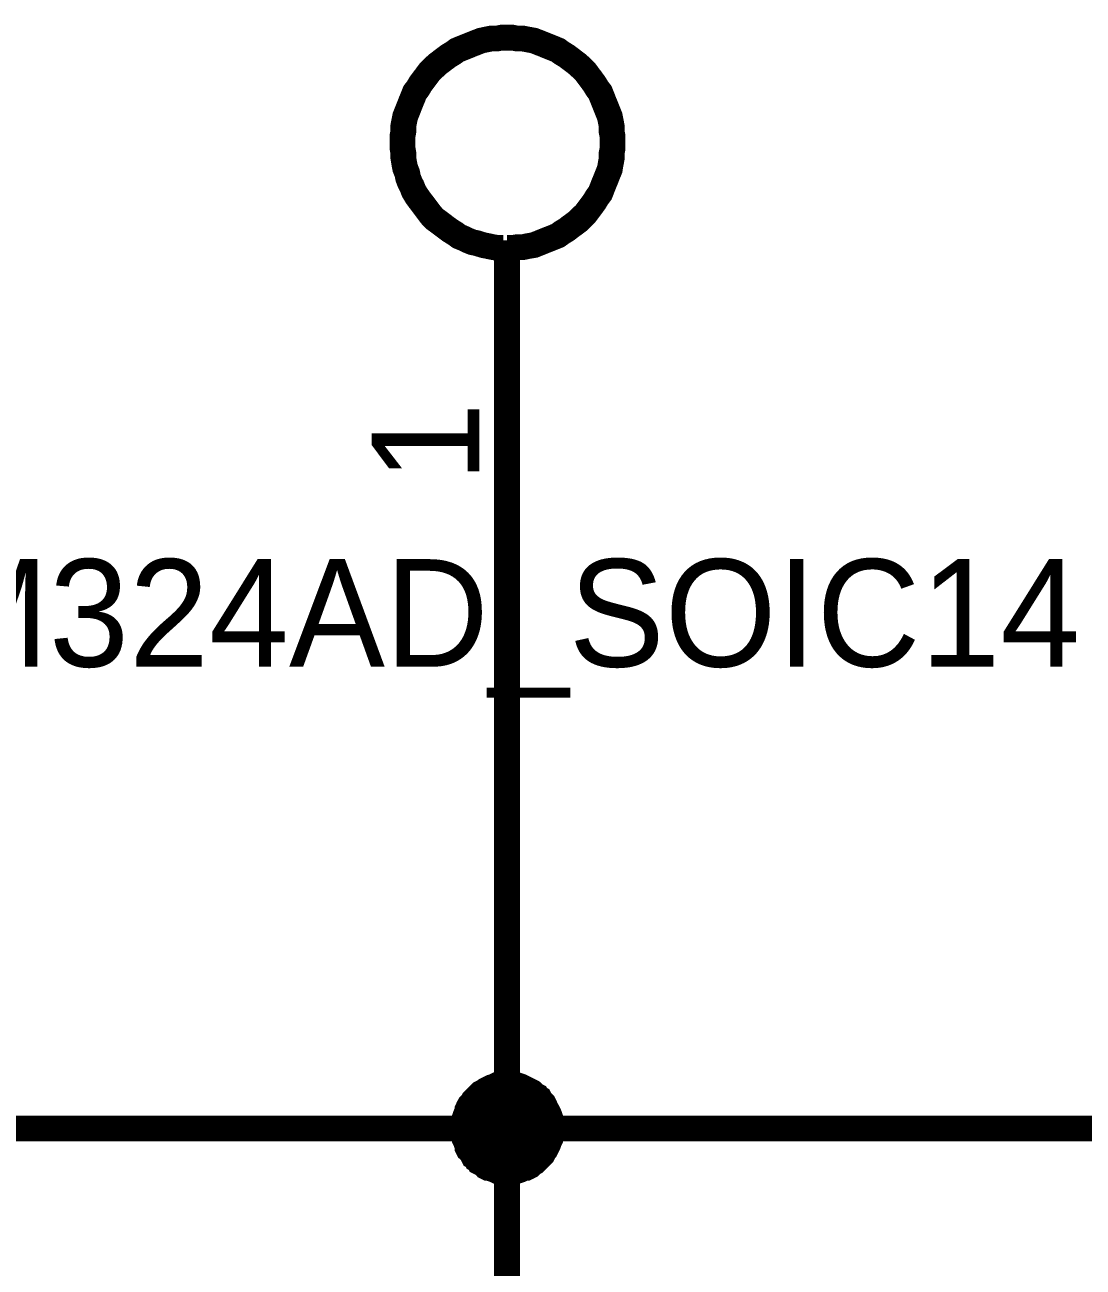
# Model space of a CAD drawing. Header units: millimetres. Extents: x 0 to 800, y 0 to 567.
# Drawn here: x 122.83 to 135.17, y 513.54 to 528.03 of the extents above; entities that cross this region are included whole.
import ezdxf

# ---------------------------------------------------------------- set-up
doc = ezdxf.new("R2010")
doc.units = ezdxf.units.MM
doc.layers.add('Sheet', color=255, linetype='Continuous')

msp = doc.modelspace()

# ---------------------------------------------------------------- linework, layer by layer
at = {"layer": 'Sheet'}
for points, const_width in [([(128.448, 527.883), (128.381, 527.883), (128.325, 527.872), (128.258, 527.872), (128.202, 527.861), (128.146, 527.849), (128.09, 527.827), (128.034, 527.805), (127.978, 527.782), (127.922, 527.76), (127.866, 527.737), (127.821, 527.704), (127.765, 527.67), (127.72, 527.637), (127.676, 527.603), (127.631, 527.569), (127.586, 527.525), (127.541, 527.48), (127.508, 527.435), (127.474, 527.39), (127.44, 527.345), (127.407, 527.289), (127.373, 527.245), (127.351, 527.189), (127.328, 527.133), (127.306, 527.077), (127.284, 527.021), (127.261, 526.965), (127.25, 526.909), (127.239, 526.853), (127.239, 526.785), (127.228, 526.729), (127.228, 526.662)], 0.3), ([(129.68, 526.662), (129.68, 526.729), (129.669, 526.785), (129.669, 526.853), (129.658, 526.909), (129.647, 526.965), (129.624, 527.021), (129.602, 527.077), (129.579, 527.133), (129.557, 527.189), (129.535, 527.245), (129.501, 527.289), (129.467, 527.345), (129.434, 527.39), (129.4, 527.435), (129.367, 527.48), (129.322, 527.525), (129.277, 527.569), (129.232, 527.603), (129.187, 527.637), (129.143, 527.67), (129.087, 527.704), (129.042, 527.737), (128.986, 527.76), (128.93, 527.782), (128.874, 527.805), (128.818, 527.827), (128.762, 527.849), (128.695, 527.861), (128.639, 527.872), (128.572, 527.872), (128.516, 527.883), (128.448, 527.883)], 0.3), ([(127.228, 526.662), (127.228, 526.606), (127.239, 526.539), (127.239, 526.483), (127.25, 526.416), (127.261, 526.36), (127.284, 526.304), (127.295, 526.248), (127.317, 526.192), (127.34, 526.147), (127.362, 526.091), (127.396, 526.035), (127.429, 525.99), (127.463, 525.945), (127.496, 525.901), (127.53, 525.856), (127.564, 525.811), (127.608, 525.766), (127.653, 525.733), (127.698, 525.699), (127.743, 525.665), (127.788, 525.632), (127.844, 525.598), (127.888, 525.565), (127.944, 525.542), (127.989, 525.52), (128.045, 525.497), (128.101, 525.486), (128.168, 525.464), (128.224, 525.453), (128.28, 525.441), (128.348, 525.43), (128.404, 525.43)], 0.3), ([(128.448, 525.43), (128.516, 525.43), (128.572, 525.441), (128.639, 525.441), (128.695, 525.453), (128.762, 525.464), (128.818, 525.486), (128.874, 525.509), (128.93, 525.531), (128.986, 525.553), (129.042, 525.576), (129.087, 525.609), (129.143, 525.643), (129.187, 525.677), (129.232, 525.71), (129.277, 525.744), (129.322, 525.789), (129.367, 525.833), (129.4, 525.878), (129.434, 525.923), (129.467, 525.968), (129.501, 526.024), (129.535, 526.069), (129.557, 526.125), (129.579, 526.181), (129.602, 526.237), (129.624, 526.293), (129.647, 526.349), (129.658, 526.416), (129.669, 526.472), (129.669, 526.539), (129.68, 526.595), (129.68, 526.662)], 0.3), ([(128.448, 525.52), (128.448, 522.026)], 0.3), ([(128.448, 522.026), (128.448, 515.16)], 0.3), ([(127.944, 515.16), (127.944, 515.183), (127.944, 515.216), (127.956, 515.239), (127.956, 515.261), (127.956, 515.284), (127.967, 515.317), (127.978, 515.34), (127.989, 515.362), (127.989, 515.384), (128, 515.407), (128.012, 515.429), (128.034, 515.452), (128.045, 515.463), (128.056, 515.485), (128.079, 515.508), (128.09, 515.519), (128.112, 515.541), (128.124, 515.552), (128.146, 515.575), (128.168, 515.586), (128.191, 515.597), (128.202, 515.608), (128.224, 515.62), (128.247, 515.631), (128.269, 515.642), (128.303, 515.653), (128.325, 515.664), (128.348, 515.664), (128.37, 515.664), (128.392, 515.676), (128.426, 515.676), (128.448, 515.676)], 0.3), ([(127.944, 515.16), (127.944, 515.183), (127.944, 515.216), (127.956, 515.239), (127.956, 515.261), (127.956, 515.284), (127.967, 515.317), (127.978, 515.34), (127.989, 515.362), (127.989, 515.384), (128, 515.407), (128.012, 515.429), (128.034, 515.452), (128.045, 515.463), (128.056, 515.485), (128.079, 515.508), (128.09, 515.519), (128.112, 515.541), (128.124, 515.552), (128.146, 515.575), (128.168, 515.586), (128.191, 515.597), (128.202, 515.608), (128.224, 515.62), (128.247, 515.631), (128.269, 515.642), (128.303, 515.653), (128.325, 515.664), (128.348, 515.664), (128.37, 515.664), (128.392, 515.676), (128.426, 515.676), (128.448, 515.676)], 0.3), ([(127.944, 515.16), (127.944, 515.183), (127.944, 515.216), (127.956, 515.239), (127.956, 515.261), (127.956, 515.284), (127.967, 515.317), (127.978, 515.34), (127.989, 515.362), (127.989, 515.384), (128, 515.407), (128.012, 515.429), (128.034, 515.452), (128.045, 515.463), (128.056, 515.485), (128.079, 515.508), (128.09, 515.519), (128.112, 515.541), (128.124, 515.552), (128.146, 515.575), (128.168, 515.586), (128.191, 515.597), (128.202, 515.608), (128.224, 515.62), (128.247, 515.631), (128.269, 515.642), (128.303, 515.653), (128.325, 515.664), (128.348, 515.664), (128.37, 515.664), (128.392, 515.676), (128.426, 515.676), (128.448, 515.676)], 0.3), ([(127.944, 515.16), (127.944, 515.183), (127.944, 515.216), (127.956, 515.239), (127.956, 515.261), (127.956, 515.284), (127.967, 515.317), (127.978, 515.34), (127.989, 515.362), (127.989, 515.384), (128, 515.407), (128.012, 515.429), (128.034, 515.452), (128.045, 515.463), (128.056, 515.485), (128.079, 515.508), (128.09, 515.519), (128.112, 515.541), (128.124, 515.552), (128.146, 515.575), (128.168, 515.586), (128.191, 515.597), (128.202, 515.608), (128.224, 515.62), (128.247, 515.631), (128.269, 515.642), (128.303, 515.653), (128.325, 515.664), (128.348, 515.664), (128.37, 515.664), (128.392, 515.676), (128.426, 515.676), (128.448, 515.676)], 0.3), ([(127.944, 515.16), (127.944, 515.183), (127.944, 515.216), (127.956, 515.239), (127.956, 515.261), (127.956, 515.284), (127.967, 515.317), (127.978, 515.34), (127.989, 515.362), (127.989, 515.384), (128, 515.407), (128.012, 515.429), (128.034, 515.452), (128.045, 515.463), (128.056, 515.485), (128.079, 515.508), (128.09, 515.519), (128.112, 515.541), (128.124, 515.552), (128.146, 515.575), (128.168, 515.586), (128.191, 515.597), (128.202, 515.608), (128.224, 515.62), (128.247, 515.631), (128.269, 515.642), (128.303, 515.653), (128.325, 515.664), (128.348, 515.664), (128.37, 515.664), (128.392, 515.676), (128.426, 515.676), (128.448, 515.676)], 0.3), ([(127.944, 515.16), (127.944, 515.183), (127.944, 515.216), (127.956, 515.239), (127.956, 515.261), (127.956, 515.284), (127.967, 515.317), (127.978, 515.34), (127.989, 515.362), (127.989, 515.384), (128, 515.407), (128.012, 515.429), (128.034, 515.452), (128.045, 515.463), (128.056, 515.485), (128.079, 515.508), (128.09, 515.519), (128.112, 515.541), (128.124, 515.552), (128.146, 515.575), (128.168, 515.586), (128.191, 515.597), (128.202, 515.608), (128.224, 515.62), (128.247, 515.631), (128.269, 515.642), (128.303, 515.653), (128.325, 515.664), (128.348, 515.664), (128.37, 515.664), (128.392, 515.676), (128.426, 515.676), (128.448, 515.676)], 0.3), ([(128.448, 515.676), (128.448, 515.676)], 0.3), ([(128.448, 515.676), (128.471, 515.676), (128.504, 515.676), (128.527, 515.664), (128.549, 515.664), (128.572, 515.664), (128.605, 515.653), (128.627, 515.642), (128.65, 515.631), (128.672, 515.62), (128.695, 515.608), (128.717, 515.597), (128.739, 515.586), (128.751, 515.575), (128.773, 515.552), (128.795, 515.541), (128.807, 515.519), (128.829, 515.508), (128.84, 515.485), (128.863, 515.463), (128.874, 515.452), (128.885, 515.429), (128.896, 515.407), (128.907, 515.384), (128.919, 515.362), (128.93, 515.34), (128.941, 515.317), (128.952, 515.284), (128.952, 515.261), (128.952, 515.239), (128.963, 515.216), (128.963, 515.183), (128.963, 515.16)], 0.3), ([(128.448, 515.676), (128.448, 515.676)], 0.3), ([(128.448, 515.676), (128.471, 515.676), (128.504, 515.676), (128.527, 515.664), (128.549, 515.664), (128.572, 515.664), (128.605, 515.653), (128.627, 515.642), (128.65, 515.631), (128.672, 515.62), (128.695, 515.608), (128.717, 515.597), (128.739, 515.586), (128.751, 515.575), (128.773, 515.552), (128.795, 515.541), (128.807, 515.519), (128.829, 515.508), (128.84, 515.485), (128.863, 515.463), (128.874, 515.452), (128.885, 515.429), (128.896, 515.407), (128.907, 515.384), (128.919, 515.362), (128.93, 515.34), (128.941, 515.317), (128.952, 515.284), (128.952, 515.261), (128.952, 515.239), (128.963, 515.216), (128.963, 515.183), (128.963, 515.16)], 0.3), ([(128.448, 515.676), (128.448, 515.676)], 0.3), ([(128.448, 515.676), (128.471, 515.676), (128.504, 515.676), (128.527, 515.664), (128.549, 515.664), (128.572, 515.664), (128.605, 515.653), (128.627, 515.642), (128.65, 515.631), (128.672, 515.62), (128.695, 515.608), (128.717, 515.597), (128.739, 515.586), (128.751, 515.575), (128.773, 515.552), (128.795, 515.541), (128.807, 515.519), (128.829, 515.508), (128.84, 515.485), (128.863, 515.463), (128.874, 515.452), (128.885, 515.429), (128.896, 515.407), (128.907, 515.384), (128.919, 515.362), (128.93, 515.34), (128.941, 515.317), (128.952, 515.284), (128.952, 515.261), (128.952, 515.239), (128.963, 515.216), (128.963, 515.183), (128.963, 515.16)], 0.3), ([(128.448, 515.676), (128.448, 515.676)], 0.3), ([(128.448, 515.676), (128.471, 515.676), (128.504, 515.676), (128.527, 515.664), (128.549, 515.664), (128.572, 515.664), (128.605, 515.653), (128.627, 515.642), (128.65, 515.631), (128.672, 515.62), (128.695, 515.608), (128.717, 515.597), (128.739, 515.586), (128.751, 515.575), (128.773, 515.552), (128.795, 515.541), (128.807, 515.519), (128.829, 515.508), (128.84, 515.485), (128.863, 515.463), (128.874, 515.452), (128.885, 515.429), (128.896, 515.407), (128.907, 515.384), (128.919, 515.362), (128.93, 515.34), (128.941, 515.317), (128.952, 515.284), (128.952, 515.261), (128.952, 515.239), (128.963, 515.216), (128.963, 515.183), (128.963, 515.16)], 0.3), ([(128.448, 515.676), (128.448, 515.676)], 0.3), ([(128.448, 515.676), (128.471, 515.676), (128.504, 515.676), (128.527, 515.664), (128.549, 515.664), (128.572, 515.664), (128.605, 515.653), (128.627, 515.642), (128.65, 515.631), (128.672, 515.62), (128.695, 515.608), (128.717, 515.597), (128.739, 515.586), (128.751, 515.575), (128.773, 515.552), (128.795, 515.541), (128.807, 515.519), (128.829, 515.508), (128.84, 515.485), (128.863, 515.463), (128.874, 515.452), (128.885, 515.429), (128.896, 515.407), (128.907, 515.384), (128.919, 515.362), (128.93, 515.34), (128.941, 515.317), (128.952, 515.284), (128.952, 515.261), (128.952, 515.239), (128.963, 515.216), (128.963, 515.183), (128.963, 515.16)], 0.3), ([(128.448, 515.676), (128.448, 515.676)], 0.3), ([(128.448, 515.676), (128.471, 515.676), (128.504, 515.676), (128.527, 515.664), (128.549, 515.664), (128.572, 515.664), (128.605, 515.653), (128.627, 515.642), (128.65, 515.631), (128.672, 515.62), (128.695, 515.608), (128.717, 515.597), (128.739, 515.586), (128.751, 515.575), (128.773, 515.552), (128.795, 515.541), (128.807, 515.519), (128.829, 515.508), (128.84, 515.485), (128.863, 515.463), (128.874, 515.452), (128.885, 515.429), (128.896, 515.407), (128.907, 515.384), (128.919, 515.362), (128.93, 515.34), (128.941, 515.317), (128.952, 515.284), (128.952, 515.261), (128.952, 515.239), (128.963, 515.216), (128.963, 515.183), (128.963, 515.16)], 0.3), ([(127.944, 515.16), (127.944, 515.183), (127.944, 515.216), (127.956, 515.239), (127.956, 515.261), (127.956, 515.284), (127.967, 515.317), (127.978, 515.34), (127.989, 515.362), (127.989, 515.384), (128, 515.407), (128.012, 515.429), (128.034, 515.452), (128.045, 515.463), (128.056, 515.485), (128.079, 515.508), (128.09, 515.519), (128.112, 515.541), (128.124, 515.552), (128.146, 515.575), (128.168, 515.586), (128.191, 515.597), (128.202, 515.608), (128.224, 515.62), (128.247, 515.631), (128.269, 515.642), (128.303, 515.653), (128.325, 515.664), (128.348, 515.664), (128.37, 515.664), (128.392, 515.676), (128.426, 515.676), (128.448, 515.676)], 0.0991), ([(127.944, 515.16), (127.944, 515.183), (127.944, 515.216), (127.956, 515.239), (127.956, 515.261), (127.956, 515.284), (127.967, 515.317), (127.978, 515.34), (127.989, 515.362), (127.989, 515.384), (128, 515.407), (128.012, 515.429), (128.034, 515.452), (128.045, 515.463), (128.056, 515.485), (128.079, 515.508), (128.09, 515.519), (128.112, 515.541), (128.124, 515.552), (128.146, 515.575), (128.168, 515.586), (128.191, 515.597), (128.202, 515.608), (128.224, 515.62), (128.247, 515.631), (128.269, 515.642), (128.303, 515.653), (128.325, 515.664), (128.348, 515.664), (128.37, 515.664), (128.392, 515.676), (128.426, 515.676), (128.448, 515.676)], 0.0991), ([(127.944, 515.16), (127.944, 515.183), (127.944, 515.216), (127.956, 515.239), (127.956, 515.261), (127.956, 515.284), (127.967, 515.317), (127.978, 515.34), (127.989, 515.362), (127.989, 515.384), (128, 515.407), (128.012, 515.429), (128.034, 515.452), (128.045, 515.463), (128.056, 515.485), (128.079, 515.508), (128.09, 515.519), (128.112, 515.541), (128.124, 515.552), (128.146, 515.575), (128.168, 515.586), (128.191, 515.597), (128.202, 515.608), (128.224, 515.62), (128.247, 515.631), (128.269, 515.642), (128.303, 515.653), (128.325, 515.664), (128.348, 515.664), (128.37, 515.664), (128.392, 515.676), (128.426, 515.676), (128.448, 515.676)], 0.0991), ([(127.944, 515.16), (127.944, 515.183), (127.944, 515.216), (127.956, 515.239), (127.956, 515.261), (127.956, 515.284), (127.967, 515.317), (127.978, 515.34), (127.989, 515.362), (127.989, 515.384), (128, 515.407), (128.012, 515.429), (128.034, 515.452), (128.045, 515.463), (128.056, 515.485), (128.079, 515.508), (128.09, 515.519), (128.112, 515.541), (128.124, 515.552), (128.146, 515.575), (128.168, 515.586), (128.191, 515.597), (128.202, 515.608), (128.224, 515.62), (128.247, 515.631), (128.269, 515.642), (128.303, 515.653), (128.325, 515.664), (128.348, 515.664), (128.37, 515.664), (128.392, 515.676), (128.426, 515.676), (128.448, 515.676)], 0.0991), ([(127.944, 515.16), (127.944, 515.183), (127.944, 515.216), (127.956, 515.239), (127.956, 515.261), (127.956, 515.284), (127.967, 515.317), (127.978, 515.34), (127.989, 515.362), (127.989, 515.384), (128, 515.407), (128.012, 515.429), (128.034, 515.452), (128.045, 515.463), (128.056, 515.485), (128.079, 515.508), (128.09, 515.519), (128.112, 515.541), (128.124, 515.552), (128.146, 515.575), (128.168, 515.586), (128.191, 515.597), (128.202, 515.608), (128.224, 515.62), (128.247, 515.631), (128.269, 515.642), (128.303, 515.653), (128.325, 515.664), (128.348, 515.664), (128.37, 515.664), (128.392, 515.676), (128.426, 515.676), (128.448, 515.676)], 0.0991), ([(127.944, 515.16), (127.944, 515.183), (127.944, 515.216), (127.956, 515.239), (127.956, 515.261), (127.956, 515.284), (127.967, 515.317), (127.978, 515.34), (127.989, 515.362), (127.989, 515.384), (128, 515.407), (128.012, 515.429), (128.034, 515.452), (128.045, 515.463), (128.056, 515.485), (128.079, 515.508), (128.09, 515.519), (128.112, 515.541), (128.124, 515.552), (128.146, 515.575), (128.168, 515.586), (128.191, 515.597), (128.202, 515.608), (128.224, 515.62), (128.247, 515.631), (128.269, 515.642), (128.303, 515.653), (128.325, 515.664), (128.348, 515.664), (128.37, 515.664), (128.392, 515.676), (128.426, 515.676), (128.448, 515.676)], 0.0991), ([(128.448, 515.676), (128.448, 515.676)], 0.0991), ([(128.448, 515.676), (128.471, 515.676), (128.504, 515.676), (128.527, 515.664), (128.549, 515.664), (128.572, 515.664), (128.605, 515.653), (128.627, 515.642), (128.65, 515.631), (128.672, 515.62), (128.695, 515.608), (128.717, 515.597), (128.739, 515.586), (128.751, 515.575), (128.773, 515.552), (128.795, 515.541), (128.807, 515.519), (128.829, 515.508), (128.84, 515.485), (128.863, 515.463), (128.874, 515.452), (128.885, 515.429), (128.896, 515.407), (128.907, 515.384), (128.919, 515.362), (128.93, 515.34), (128.941, 515.317), (128.952, 515.284), (128.952, 515.261), (128.952, 515.239), (128.963, 515.216), (128.963, 515.183), (128.963, 515.16)], 0.0991), ([(128.448, 515.676), (128.448, 515.676)], 0.0991), ([(128.448, 515.676), (128.471, 515.676), (128.504, 515.676), (128.527, 515.664), (128.549, 515.664), (128.572, 515.664), (128.605, 515.653), (128.627, 515.642), (128.65, 515.631), (128.672, 515.62), (128.695, 515.608), (128.717, 515.597), (128.739, 515.586), (128.751, 515.575), (128.773, 515.552), (128.795, 515.541), (128.807, 515.519), (128.829, 515.508), (128.84, 515.485), (128.863, 515.463), (128.874, 515.452), (128.885, 515.429), (128.896, 515.407), (128.907, 515.384), (128.919, 515.362), (128.93, 515.34), (128.941, 515.317), (128.952, 515.284), (128.952, 515.261), (128.952, 515.239), (128.963, 515.216), (128.963, 515.183), (128.963, 515.16)], 0.0991), ([(128.448, 515.676), (128.448, 515.676)], 0.0991), ([(128.448, 515.676), (128.471, 515.676), (128.504, 515.676), (128.527, 515.664), (128.549, 515.664), (128.572, 515.664), (128.605, 515.653), (128.627, 515.642), (128.65, 515.631), (128.672, 515.62), (128.695, 515.608), (128.717, 515.597), (128.739, 515.586), (128.751, 515.575), (128.773, 515.552), (128.795, 515.541), (128.807, 515.519), (128.829, 515.508), (128.84, 515.485), (128.863, 515.463), (128.874, 515.452), (128.885, 515.429), (128.896, 515.407), (128.907, 515.384), (128.919, 515.362), (128.93, 515.34), (128.941, 515.317), (128.952, 515.284), (128.952, 515.261), (128.952, 515.239), (128.963, 515.216), (128.963, 515.183), (128.963, 515.16)], 0.0991), ([(128.448, 515.676), (128.448, 515.676)], 0.0991), ([(128.448, 515.676), (128.471, 515.676), (128.504, 515.676), (128.527, 515.664), (128.549, 515.664), (128.572, 515.664), (128.605, 515.653), (128.627, 515.642), (128.65, 515.631), (128.672, 515.62), (128.695, 515.608), (128.717, 515.597), (128.739, 515.586), (128.751, 515.575), (128.773, 515.552), (128.795, 515.541), (128.807, 515.519), (128.829, 515.508), (128.84, 515.485), (128.863, 515.463), (128.874, 515.452), (128.885, 515.429), (128.896, 515.407), (128.907, 515.384), (128.919, 515.362), (128.93, 515.34), (128.941, 515.317), (128.952, 515.284), (128.952, 515.261), (128.952, 515.239), (128.963, 515.216), (128.963, 515.183), (128.963, 515.16)], 0.0991), ([(128.448, 515.676), (128.448, 515.676)], 0.0991), ([(128.448, 515.676), (128.471, 515.676), (128.504, 515.676), (128.527, 515.664), (128.549, 515.664), (128.572, 515.664), (128.605, 515.653), (128.627, 515.642), (128.65, 515.631), (128.672, 515.62), (128.695, 515.608), (128.717, 515.597), (128.739, 515.586), (128.751, 515.575), (128.773, 515.552), (128.795, 515.541), (128.807, 515.519), (128.829, 515.508), (128.84, 515.485), (128.863, 515.463), (128.874, 515.452), (128.885, 515.429), (128.896, 515.407), (128.907, 515.384), (128.919, 515.362), (128.93, 515.34), (128.941, 515.317), (128.952, 515.284), (128.952, 515.261), (128.952, 515.239), (128.963, 515.216), (128.963, 515.183), (128.963, 515.16)], 0.0991), ([(128.448, 515.676), (128.448, 515.676)], 0.0991), ([(128.448, 515.676), (128.471, 515.676), (128.504, 515.676), (128.527, 515.664), (128.549, 515.664), (128.572, 515.664), (128.605, 515.653), (128.627, 515.642), (128.65, 515.631), (128.672, 515.62), (128.695, 515.608), (128.717, 515.597), (128.739, 515.586), (128.751, 515.575), (128.773, 515.552), (128.795, 515.541), (128.807, 515.519), (128.829, 515.508), (128.84, 515.485), (128.863, 515.463), (128.874, 515.452), (128.885, 515.429), (128.896, 515.407), (128.907, 515.384), (128.919, 515.362), (128.93, 515.34), (128.941, 515.317), (128.952, 515.284), (128.952, 515.261), (128.952, 515.239), (128.963, 515.216), (128.963, 515.183), (128.963, 515.16)], 0.0991), ([(120.217, 515.149), (121.449, 515.149), (121.449, 515.16), (128.448, 515.16), (136.501, 515.16)], 0.3), ([(128.448, 514.656), (128.426, 514.656), (128.392, 514.656), (128.37, 514.668), (128.348, 514.668), (128.325, 514.668), (128.303, 514.679), (128.269, 514.69), (128.247, 514.701), (128.224, 514.701), (128.202, 514.712), (128.191, 514.724), (128.168, 514.746), (128.146, 514.757), (128.124, 514.768), (128.112, 514.791), (128.09, 514.802), (128.079, 514.824), (128.056, 514.836), (128.045, 514.858), (128.034, 514.88), (128.012, 514.903), (128, 514.914), (127.989, 514.936), (127.989, 514.959), (127.978, 514.981), (127.967, 515.015), (127.956, 515.037), (127.956, 515.06), (127.956, 515.082), (127.944, 515.104), (127.944, 515.138), (127.944, 515.16)], 0.3), ([(127.944, 515.16), (127.944, 515.16)], 0.3), ([(128.448, 514.656), (128.426, 514.656), (128.392, 514.656), (128.37, 514.668), (128.348, 514.668), (128.325, 514.668), (128.303, 514.679), (128.269, 514.69), (128.247, 514.701), (128.224, 514.701), (128.202, 514.712), (128.191, 514.724), (128.168, 514.746), (128.146, 514.757), (128.124, 514.768), (128.112, 514.791), (128.09, 514.802), (128.079, 514.824), (128.056, 514.836), (128.045, 514.858), (128.034, 514.88), (128.012, 514.903), (128, 514.914), (127.989, 514.936), (127.989, 514.959), (127.978, 514.981), (127.967, 515.015), (127.956, 515.037), (127.956, 515.06), (127.956, 515.082), (127.944, 515.104), (127.944, 515.138), (127.944, 515.16)], 0.3), ([(127.944, 515.16), (127.944, 515.16)], 0.3), ([(128.448, 514.656), (128.426, 514.656), (128.392, 514.656), (128.37, 514.668), (128.348, 514.668), (128.325, 514.668), (128.303, 514.679), (128.269, 514.69), (128.247, 514.701), (128.224, 514.701), (128.202, 514.712), (128.191, 514.724), (128.168, 514.746), (128.146, 514.757), (128.124, 514.768), (128.112, 514.791), (128.09, 514.802), (128.079, 514.824), (128.056, 514.836), (128.045, 514.858), (128.034, 514.88), (128.012, 514.903), (128, 514.914), (127.989, 514.936), (127.989, 514.959), (127.978, 514.981), (127.967, 515.015), (127.956, 515.037), (127.956, 515.06), (127.956, 515.082), (127.944, 515.104), (127.944, 515.138), (127.944, 515.16)], 0.3), ([(127.944, 515.16), (127.944, 515.16)], 0.3), ([(128.448, 514.656), (128.426, 514.656), (128.392, 514.656), (128.37, 514.668), (128.348, 514.668), (128.325, 514.668), (128.303, 514.679), (128.269, 514.69), (128.247, 514.701), (128.224, 514.701), (128.202, 514.712), (128.191, 514.724), (128.168, 514.746), (128.146, 514.757), (128.124, 514.768), (128.112, 514.791), (128.09, 514.802), (128.079, 514.824), (128.056, 514.836), (128.045, 514.858), (128.034, 514.88), (128.012, 514.903), (128, 514.914), (127.989, 514.936), (127.989, 514.959), (127.978, 514.981), (127.967, 515.015), (127.956, 515.037), (127.956, 515.06), (127.956, 515.082), (127.944, 515.104), (127.944, 515.138), (127.944, 515.16)], 0.3), ([(127.944, 515.16), (127.944, 515.16)], 0.3), ([(128.448, 514.656), (128.426, 514.656), (128.392, 514.656), (128.37, 514.668), (128.348, 514.668), (128.325, 514.668), (128.303, 514.679), (128.269, 514.69), (128.247, 514.701), (128.224, 514.701), (128.202, 514.712), (128.191, 514.724), (128.168, 514.746), (128.146, 514.757), (128.124, 514.768), (128.112, 514.791), (128.09, 514.802), (128.079, 514.824), (128.056, 514.836), (128.045, 514.858), (128.034, 514.88), (128.012, 514.903), (128, 514.914), (127.989, 514.936), (127.989, 514.959), (127.978, 514.981), (127.967, 515.015), (127.956, 515.037), (127.956, 515.06), (127.956, 515.082), (127.944, 515.104), (127.944, 515.138), (127.944, 515.16)], 0.3), ([(127.944, 515.16), (127.944, 515.16)], 0.3), ([(128.448, 514.656), (128.426, 514.656), (128.392, 514.656), (128.37, 514.668), (128.348, 514.668), (128.325, 514.668), (128.303, 514.679), (128.269, 514.69), (128.247, 514.701), (128.224, 514.701), (128.202, 514.712), (128.191, 514.724), (128.168, 514.746), (128.146, 514.757), (128.124, 514.768), (128.112, 514.791), (128.09, 514.802), (128.079, 514.824), (128.056, 514.836), (128.045, 514.858), (128.034, 514.88), (128.012, 514.903), (128, 514.914), (127.989, 514.936), (127.989, 514.959), (127.978, 514.981), (127.967, 515.015), (127.956, 515.037), (127.956, 515.06), (127.956, 515.082), (127.944, 515.104), (127.944, 515.138), (127.944, 515.16)], 0.3), ([(127.944, 515.16), (127.944, 515.16)], 0.3), ([(128.963, 515.16), (128.963, 515.138), (128.963, 515.104), (128.952, 515.082), (128.952, 515.06), (128.952, 515.037), (128.941, 515.015), (128.93, 514.981), (128.919, 514.959), (128.907, 514.936), (128.896, 514.914), (128.885, 514.903), (128.874, 514.88), (128.863, 514.858), (128.84, 514.836), (128.829, 514.824), (128.807, 514.802), (128.795, 514.791), (128.773, 514.768), (128.751, 514.757), (128.739, 514.746), (128.717, 514.724), (128.695, 514.712), (128.672, 514.701), (128.65, 514.701), (128.627, 514.69), (128.605, 514.679), (128.572, 514.668), (128.549, 514.668), (128.527, 514.668), (128.504, 514.656), (128.471, 514.656), (128.448, 514.656)], 0.3), ([(128.963, 515.16), (128.963, 515.138), (128.963, 515.104), (128.952, 515.082), (128.952, 515.06), (128.952, 515.037), (128.941, 515.015), (128.93, 514.981), (128.919, 514.959), (128.907, 514.936), (128.896, 514.914), (128.885, 514.903), (128.874, 514.88), (128.863, 514.858), (128.84, 514.836), (128.829, 514.824), (128.807, 514.802), (128.795, 514.791), (128.773, 514.768), (128.751, 514.757), (128.739, 514.746), (128.717, 514.724), (128.695, 514.712), (128.672, 514.701), (128.65, 514.701), (128.627, 514.69), (128.605, 514.679), (128.572, 514.668), (128.549, 514.668), (128.527, 514.668), (128.504, 514.656), (128.471, 514.656), (128.448, 514.656)], 0.3), ([(128.448, 515.16), (128.448, 510.781), (128.527, 510.781)], 0.3), ([(128.963, 515.16), (128.963, 515.138), (128.963, 515.104), (128.952, 515.082), (128.952, 515.06), (128.952, 515.037), (128.941, 515.015), (128.93, 514.981), (128.919, 514.959), (128.907, 514.936), (128.896, 514.914), (128.885, 514.903), (128.874, 514.88), (128.863, 514.858), (128.84, 514.836), (128.829, 514.824), (128.807, 514.802), (128.795, 514.791), (128.773, 514.768), (128.751, 514.757), (128.739, 514.746), (128.717, 514.724), (128.695, 514.712), (128.672, 514.701), (128.65, 514.701), (128.627, 514.69), (128.605, 514.679), (128.572, 514.668), (128.549, 514.668), (128.527, 514.668), (128.504, 514.656), (128.471, 514.656), (128.448, 514.656)], 0.3), ([(128.963, 515.16), (128.963, 515.138), (128.963, 515.104), (128.952, 515.082), (128.952, 515.06), (128.952, 515.037), (128.941, 515.015), (128.93, 514.981), (128.919, 514.959), (128.907, 514.936), (128.896, 514.914), (128.885, 514.903), (128.874, 514.88), (128.863, 514.858), (128.84, 514.836), (128.829, 514.824), (128.807, 514.802), (128.795, 514.791), (128.773, 514.768), (128.751, 514.757), (128.739, 514.746), (128.717, 514.724), (128.695, 514.712), (128.672, 514.701), (128.65, 514.701), (128.627, 514.69), (128.605, 514.679), (128.572, 514.668), (128.549, 514.668), (128.527, 514.668), (128.504, 514.656), (128.471, 514.656), (128.448, 514.656)], 0.3), ([(128.963, 515.16), (128.963, 515.138), (128.963, 515.104), (128.952, 515.082), (128.952, 515.06), (128.952, 515.037), (128.941, 515.015), (128.93, 514.981), (128.919, 514.959), (128.907, 514.936), (128.896, 514.914), (128.885, 514.903), (128.874, 514.88), (128.863, 514.858), (128.84, 514.836), (128.829, 514.824), (128.807, 514.802), (128.795, 514.791), (128.773, 514.768), (128.751, 514.757), (128.739, 514.746), (128.717, 514.724), (128.695, 514.712), (128.672, 514.701), (128.65, 514.701), (128.627, 514.69), (128.605, 514.679), (128.572, 514.668), (128.549, 514.668), (128.527, 514.668), (128.504, 514.656), (128.471, 514.656), (128.448, 514.656)], 0.3), ([(128.963, 515.16), (128.963, 515.138), (128.963, 515.104), (128.952, 515.082), (128.952, 515.06), (128.952, 515.037), (128.941, 515.015), (128.93, 514.981), (128.919, 514.959), (128.907, 514.936), (128.896, 514.914), (128.885, 514.903), (128.874, 514.88), (128.863, 514.858), (128.84, 514.836), (128.829, 514.824), (128.807, 514.802), (128.795, 514.791), (128.773, 514.768), (128.751, 514.757), (128.739, 514.746), (128.717, 514.724), (128.695, 514.712), (128.672, 514.701), (128.65, 514.701), (128.627, 514.69), (128.605, 514.679), (128.572, 514.668), (128.549, 514.668), (128.527, 514.668), (128.504, 514.656), (128.471, 514.656), (128.448, 514.656)], 0.3), ([(128.963, 515.16), (128.963, 515.16), (128.963, 515.16), (128.963, 515.16), (128.963, 515.16), (128.963, 515.16), (128.963, 515.16), (128.963, 515.16), (128.963, 515.16), (128.963, 515.16), (128.963, 515.16), (128.963, 515.16), (128.963, 515.16), (128.963, 515.16), (128.963, 515.16), (128.963, 515.16), (128.963, 515.16), (128.963, 515.16), (128.963, 515.16), (128.963, 515.16), (128.963, 515.16), (128.963, 515.16), (128.963, 515.16), (128.963, 515.16), (128.963, 515.16), (128.963, 515.16), (128.963, 515.16), (128.963, 515.16), (128.963, 515.16), (128.963, 515.16), (128.963, 515.16), (128.963, 515.16), (128.963, 515.16)], 0.3), ([(128.963, 515.16), (128.963, 515.16)], 0.3), ([(128.963, 515.16), (128.963, 515.16), (128.963, 515.16), (128.963, 515.16), (128.963, 515.16), (128.963, 515.16), (128.963, 515.16), (128.963, 515.16), (128.963, 515.16), (128.963, 515.16), (128.963, 515.16), (128.963, 515.16), (128.963, 515.16), (128.963, 515.16), (128.963, 515.16), (128.963, 515.16), (128.963, 515.16), (128.963, 515.16), (128.963, 515.16), (128.963, 515.16), (128.963, 515.16), (128.963, 515.16), (128.963, 515.16), (128.963, 515.16), (128.963, 515.16), (128.963, 515.16), (128.963, 515.16), (128.963, 515.16), (128.963, 515.16), (128.963, 515.16), (128.963, 515.16), (128.963, 515.16), (128.963, 515.16)], 0.3), ([(128.963, 515.16), (128.963, 515.16)], 0.3), ([(128.963, 515.16), (128.963, 515.16), (128.963, 515.16), (128.963, 515.16), (128.963, 515.16), (128.963, 515.16), (128.963, 515.16), (128.963, 515.16), (128.963, 515.16), (128.963, 515.16), (128.963, 515.16), (128.963, 515.16), (128.963, 515.16), (128.963, 515.16), (128.963, 515.16), (128.963, 515.16), (128.963, 515.16), (128.963, 515.16), (128.963, 515.16), (128.963, 515.16), (128.963, 515.16), (128.963, 515.16), (128.963, 515.16), (128.963, 515.16), (128.963, 515.16), (128.963, 515.16), (128.963, 515.16), (128.963, 515.16), (128.963, 515.16), (128.963, 515.16), (128.963, 515.16), (128.963, 515.16), (128.963, 515.16)], 0.3), ([(128.963, 515.16), (128.963, 515.16)], 0.3), ([(128.963, 515.16), (128.963, 515.16), (128.963, 515.16), (128.963, 515.16), (128.963, 515.16), (128.963, 515.16), (128.963, 515.16), (128.963, 515.16), (128.963, 515.16), (128.963, 515.16), (128.963, 515.16), (128.963, 515.16), (128.963, 515.16), (128.963, 515.16), (128.963, 515.16), (128.963, 515.16), (128.963, 515.16), (128.963, 515.16), (128.963, 515.16), (128.963, 515.16), (128.963, 515.16), (128.963, 515.16), (128.963, 515.16), (128.963, 515.16), (128.963, 515.16), (128.963, 515.16), (128.963, 515.16), (128.963, 515.16), (128.963, 515.16), (128.963, 515.16), (128.963, 515.16), (128.963, 515.16), (128.963, 515.16)], 0.3), ([(128.963, 515.16), (128.963, 515.16)], 0.3), ([(128.963, 515.16), (128.963, 515.16), (128.963, 515.16), (128.963, 515.16), (128.963, 515.16), (128.963, 515.16), (128.963, 515.16), (128.963, 515.16), (128.963, 515.16), (128.963, 515.16), (128.963, 515.16), (128.963, 515.16), (128.963, 515.16), (128.963, 515.16), (128.963, 515.16), (128.963, 515.16), (128.963, 515.16), (128.963, 515.16), (128.963, 515.16), (128.963, 515.16), (128.963, 515.16), (128.963, 515.16), (128.963, 515.16), (128.963, 515.16), (128.963, 515.16), (128.963, 515.16), (128.963, 515.16), (128.963, 515.16), (128.963, 515.16), (128.963, 515.16), (128.963, 515.16), (128.963, 515.16), (128.963, 515.16)], 0.3), ([(128.963, 515.16), (128.963, 515.16)], 0.3), ([(128.963, 515.16), (128.963, 515.16), (128.963, 515.16), (128.963, 515.16), (128.963, 515.16), (128.963, 515.16), (128.963, 515.16), (128.963, 515.16), (128.963, 515.16), (128.963, 515.16), (128.963, 515.16), (128.963, 515.16), (128.963, 515.16), (128.963, 515.16), (128.963, 515.16), (128.963, 515.16), (128.963, 515.16), (128.963, 515.16), (128.963, 515.16), (128.963, 515.16), (128.963, 515.16), (128.963, 515.16), (128.963, 515.16), (128.963, 515.16), (128.963, 515.16), (128.963, 515.16), (128.963, 515.16), (128.963, 515.16), (128.963, 515.16), (128.963, 515.16), (128.963, 515.16), (128.963, 515.16), (128.963, 515.16)], 0.3), ([(128.963, 515.16), (128.963, 515.16)], 0.3), ([(128.448, 514.656), (128.426, 514.656), (128.392, 514.656), (128.37, 514.668), (128.348, 514.668), (128.325, 514.668), (128.303, 514.679), (128.269, 514.69), (128.247, 514.701), (128.224, 514.701), (128.202, 514.712), (128.191, 514.724), (128.168, 514.746), (128.146, 514.757), (128.124, 514.768), (128.112, 514.791), (128.09, 514.802), (128.079, 514.824), (128.056, 514.836), (128.045, 514.858), (128.034, 514.88), (128.012, 514.903), (128, 514.914), (127.989, 514.936), (127.989, 514.959), (127.978, 514.981), (127.967, 515.015), (127.956, 515.037), (127.956, 515.06), (127.956, 515.082), (127.944, 515.104), (127.944, 515.138), (127.944, 515.16)], 0.0991), ([(127.944, 515.16), (127.944, 515.16)], 0.0991), ([(128.448, 514.656), (128.426, 514.656), (128.392, 514.656), (128.37, 514.668), (128.348, 514.668), (128.325, 514.668), (128.303, 514.679), (128.269, 514.69), (128.247, 514.701), (128.224, 514.701), (128.202, 514.712), (128.191, 514.724), (128.168, 514.746), (128.146, 514.757), (128.124, 514.768), (128.112, 514.791), (128.09, 514.802), (128.079, 514.824), (128.056, 514.836), (128.045, 514.858), (128.034, 514.88), (128.012, 514.903), (128, 514.914), (127.989, 514.936), (127.989, 514.959), (127.978, 514.981), (127.967, 515.015), (127.956, 515.037), (127.956, 515.06), (127.956, 515.082), (127.944, 515.104), (127.944, 515.138), (127.944, 515.16)], 0.0991), ([(127.944, 515.16), (127.944, 515.16)], 0.0991), ([(128.448, 514.656), (128.426, 514.656), (128.392, 514.656), (128.37, 514.668), (128.348, 514.668), (128.325, 514.668), (128.303, 514.679), (128.269, 514.69), (128.247, 514.701), (128.224, 514.701), (128.202, 514.712), (128.191, 514.724), (128.168, 514.746), (128.146, 514.757), (128.124, 514.768), (128.112, 514.791), (128.09, 514.802), (128.079, 514.824), (128.056, 514.836), (128.045, 514.858), (128.034, 514.88), (128.012, 514.903), (128, 514.914), (127.989, 514.936), (127.989, 514.959), (127.978, 514.981), (127.967, 515.015), (127.956, 515.037), (127.956, 515.06), (127.956, 515.082), (127.944, 515.104), (127.944, 515.138), (127.944, 515.16)], 0.0991), ([(127.944, 515.16), (127.944, 515.16)], 0.0991), ([(128.448, 514.656), (128.426, 514.656), (128.392, 514.656), (128.37, 514.668), (128.348, 514.668), (128.325, 514.668), (128.303, 514.679), (128.269, 514.69), (128.247, 514.701), (128.224, 514.701), (128.202, 514.712), (128.191, 514.724), (128.168, 514.746), (128.146, 514.757), (128.124, 514.768), (128.112, 514.791), (128.09, 514.802), (128.079, 514.824), (128.056, 514.836), (128.045, 514.858), (128.034, 514.88), (128.012, 514.903), (128, 514.914), (127.989, 514.936), (127.989, 514.959), (127.978, 514.981), (127.967, 515.015), (127.956, 515.037), (127.956, 515.06), (127.956, 515.082), (127.944, 515.104), (127.944, 515.138), (127.944, 515.16)], 0.0991), ([(127.944, 515.16), (127.944, 515.16)], 0.0991), ([(128.448, 514.656), (128.426, 514.656), (128.392, 514.656), (128.37, 514.668), (128.348, 514.668), (128.325, 514.668), (128.303, 514.679), (128.269, 514.69), (128.247, 514.701), (128.224, 514.701), (128.202, 514.712), (128.191, 514.724), (128.168, 514.746), (128.146, 514.757), (128.124, 514.768), (128.112, 514.791), (128.09, 514.802), (128.079, 514.824), (128.056, 514.836), (128.045, 514.858), (128.034, 514.88), (128.012, 514.903), (128, 514.914), (127.989, 514.936), (127.989, 514.959), (127.978, 514.981), (127.967, 515.015), (127.956, 515.037), (127.956, 515.06), (127.956, 515.082), (127.944, 515.104), (127.944, 515.138), (127.944, 515.16)], 0.0991), ([(127.944, 515.16), (127.944, 515.16)], 0.0991), ([(128.448, 514.656), (128.426, 514.656), (128.392, 514.656), (128.37, 514.668), (128.348, 514.668), (128.325, 514.668), (128.303, 514.679), (128.269, 514.69), (128.247, 514.701), (128.224, 514.701), (128.202, 514.712), (128.191, 514.724), (128.168, 514.746), (128.146, 514.757), (128.124, 514.768), (128.112, 514.791), (128.09, 514.802), (128.079, 514.824), (128.056, 514.836), (128.045, 514.858), (128.034, 514.88), (128.012, 514.903), (128, 514.914), (127.989, 514.936), (127.989, 514.959), (127.978, 514.981), (127.967, 515.015), (127.956, 515.037), (127.956, 515.06), (127.956, 515.082), (127.944, 515.104), (127.944, 515.138), (127.944, 515.16)], 0.0991), ([(127.944, 515.16), (127.944, 515.16)], 0.0991), ([(128.963, 515.16), (128.963, 515.138), (128.963, 515.104), (128.952, 515.082), (128.952, 515.06), (128.952, 515.037), (128.941, 515.015), (128.93, 514.981), (128.919, 514.959), (128.907, 514.936), (128.896, 514.914), (128.885, 514.903), (128.874, 514.88), (128.863, 514.858), (128.84, 514.836), (128.829, 514.824), (128.807, 514.802), (128.795, 514.791), (128.773, 514.768), (128.751, 514.757), (128.739, 514.746), (128.717, 514.724), (128.695, 514.712), (128.672, 514.701), (128.65, 514.701), (128.627, 514.69), (128.605, 514.679), (128.572, 514.668), (128.549, 514.668), (128.527, 514.668), (128.504, 514.656), (128.471, 514.656), (128.448, 514.656)], 0.0991), ([(128.963, 515.16), (128.963, 515.138), (128.963, 515.104), (128.952, 515.082), (128.952, 515.06), (128.952, 515.037), (128.941, 515.015), (128.93, 514.981), (128.919, 514.959), (128.907, 514.936), (128.896, 514.914), (128.885, 514.903), (128.874, 514.88), (128.863, 514.858), (128.84, 514.836), (128.829, 514.824), (128.807, 514.802), (128.795, 514.791), (128.773, 514.768), (128.751, 514.757), (128.739, 514.746), (128.717, 514.724), (128.695, 514.712), (128.672, 514.701), (128.65, 514.701), (128.627, 514.69), (128.605, 514.679), (128.572, 514.668), (128.549, 514.668), (128.527, 514.668), (128.504, 514.656), (128.471, 514.656), (128.448, 514.656)], 0.0991), ([(128.963, 515.16), (128.963, 515.138), (128.963, 515.104), (128.952, 515.082), (128.952, 515.06), (128.952, 515.037), (128.941, 515.015), (128.93, 514.981), (128.919, 514.959), (128.907, 514.936), (128.896, 514.914), (128.885, 514.903), (128.874, 514.88), (128.863, 514.858), (128.84, 514.836), (128.829, 514.824), (128.807, 514.802), (128.795, 514.791), (128.773, 514.768), (128.751, 514.757), (128.739, 514.746), (128.717, 514.724), (128.695, 514.712), (128.672, 514.701), (128.65, 514.701), (128.627, 514.69), (128.605, 514.679), (128.572, 514.668), (128.549, 514.668), (128.527, 514.668), (128.504, 514.656), (128.471, 514.656), (128.448, 514.656)], 0.0991), ([(128.963, 515.16), (128.963, 515.138), (128.963, 515.104), (128.952, 515.082), (128.952, 515.06), (128.952, 515.037), (128.941, 515.015), (128.93, 514.981), (128.919, 514.959), (128.907, 514.936), (128.896, 514.914), (128.885, 514.903), (128.874, 514.88), (128.863, 514.858), (128.84, 514.836), (128.829, 514.824), (128.807, 514.802), (128.795, 514.791), (128.773, 514.768), (128.751, 514.757), (128.739, 514.746), (128.717, 514.724), (128.695, 514.712), (128.672, 514.701), (128.65, 514.701), (128.627, 514.69), (128.605, 514.679), (128.572, 514.668), (128.549, 514.668), (128.527, 514.668), (128.504, 514.656), (128.471, 514.656), (128.448, 514.656)], 0.0991), ([(128.963, 515.16), (128.963, 515.138), (128.963, 515.104), (128.952, 515.082), (128.952, 515.06), (128.952, 515.037), (128.941, 515.015), (128.93, 514.981), (128.919, 514.959), (128.907, 514.936), (128.896, 514.914), (128.885, 514.903), (128.874, 514.88), (128.863, 514.858), (128.84, 514.836), (128.829, 514.824), (128.807, 514.802), (128.795, 514.791), (128.773, 514.768), (128.751, 514.757), (128.739, 514.746), (128.717, 514.724), (128.695, 514.712), (128.672, 514.701), (128.65, 514.701), (128.627, 514.69), (128.605, 514.679), (128.572, 514.668), (128.549, 514.668), (128.527, 514.668), (128.504, 514.656), (128.471, 514.656), (128.448, 514.656)], 0.0991), ([(128.963, 515.16), (128.963, 515.138), (128.963, 515.104), (128.952, 515.082), (128.952, 515.06), (128.952, 515.037), (128.941, 515.015), (128.93, 514.981), (128.919, 514.959), (128.907, 514.936), (128.896, 514.914), (128.885, 514.903), (128.874, 514.88), (128.863, 514.858), (128.84, 514.836), (128.829, 514.824), (128.807, 514.802), (128.795, 514.791), (128.773, 514.768), (128.751, 514.757), (128.739, 514.746), (128.717, 514.724), (128.695, 514.712), (128.672, 514.701), (128.65, 514.701), (128.627, 514.69), (128.605, 514.679), (128.572, 514.668), (128.549, 514.668), (128.527, 514.668), (128.504, 514.656), (128.471, 514.656), (128.448, 514.656)], 0.0991), ([(128.963, 515.16), (128.963, 515.16), (128.963, 515.16), (128.963, 515.16), (128.963, 515.16), (128.963, 515.16), (128.963, 515.16), (128.963, 515.16), (128.963, 515.16), (128.963, 515.16), (128.963, 515.16), (128.963, 515.16), (128.963, 515.16), (128.963, 515.16), (128.963, 515.16), (128.963, 515.16), (128.963, 515.16), (128.963, 515.16), (128.963, 515.16), (128.963, 515.16), (128.963, 515.16), (128.963, 515.16), (128.963, 515.16), (128.963, 515.16), (128.963, 515.16), (128.963, 515.16), (128.963, 515.16), (128.963, 515.16), (128.963, 515.16), (128.963, 515.16), (128.963, 515.16), (128.963, 515.16), (128.963, 515.16)], 0.0991), ([(128.963, 515.16), (128.963, 515.16)], 0.0991), ([(128.963, 515.16), (128.963, 515.16), (128.963, 515.16), (128.963, 515.16), (128.963, 515.16), (128.963, 515.16), (128.963, 515.16), (128.963, 515.16), (128.963, 515.16), (128.963, 515.16), (128.963, 515.16), (128.963, 515.16), (128.963, 515.16), (128.963, 515.16), (128.963, 515.16), (128.963, 515.16), (128.963, 515.16), (128.963, 515.16), (128.963, 515.16), (128.963, 515.16), (128.963, 515.16), (128.963, 515.16), (128.963, 515.16), (128.963, 515.16), (128.963, 515.16), (128.963, 515.16), (128.963, 515.16), (128.963, 515.16), (128.963, 515.16), (128.963, 515.16), (128.963, 515.16), (128.963, 515.16), (128.963, 515.16)], 0.0991), ([(128.963, 515.16), (128.963, 515.16)], 0.0991), ([(128.963, 515.16), (128.963, 515.16), (128.963, 515.16), (128.963, 515.16), (128.963, 515.16), (128.963, 515.16), (128.963, 515.16), (128.963, 515.16), (128.963, 515.16), (128.963, 515.16), (128.963, 515.16), (128.963, 515.16), (128.963, 515.16), (128.963, 515.16), (128.963, 515.16), (128.963, 515.16), (128.963, 515.16), (128.963, 515.16), (128.963, 515.16), (128.963, 515.16), (128.963, 515.16), (128.963, 515.16), (128.963, 515.16), (128.963, 515.16), (128.963, 515.16), (128.963, 515.16), (128.963, 515.16), (128.963, 515.16), (128.963, 515.16), (128.963, 515.16), (128.963, 515.16), (128.963, 515.16), (128.963, 515.16)], 0.0991), ([(128.963, 515.16), (128.963, 515.16)], 0.0991), ([(128.963, 515.16), (128.963, 515.16), (128.963, 515.16), (128.963, 515.16), (128.963, 515.16), (128.963, 515.16), (128.963, 515.16), (128.963, 515.16), (128.963, 515.16), (128.963, 515.16), (128.963, 515.16), (128.963, 515.16), (128.963, 515.16), (128.963, 515.16), (128.963, 515.16), (128.963, 515.16), (128.963, 515.16), (128.963, 515.16), (128.963, 515.16), (128.963, 515.16), (128.963, 515.16), (128.963, 515.16), (128.963, 515.16), (128.963, 515.16), (128.963, 515.16), (128.963, 515.16), (128.963, 515.16), (128.963, 515.16), (128.963, 515.16), (128.963, 515.16), (128.963, 515.16), (128.963, 515.16), (128.963, 515.16)], 0.0991), ([(128.963, 515.16), (128.963, 515.16)], 0.0991), ([(128.963, 515.16), (128.963, 515.16), (128.963, 515.16), (128.963, 515.16), (128.963, 515.16), (128.963, 515.16), (128.963, 515.16), (128.963, 515.16), (128.963, 515.16), (128.963, 515.16), (128.963, 515.16), (128.963, 515.16), (128.963, 515.16), (128.963, 515.16), (128.963, 515.16), (128.963, 515.16), (128.963, 515.16), (128.963, 515.16), (128.963, 515.16), (128.963, 515.16), (128.963, 515.16), (128.963, 515.16), (128.963, 515.16), (128.963, 515.16), (128.963, 515.16), (128.963, 515.16), (128.963, 515.16), (128.963, 515.16), (128.963, 515.16), (128.963, 515.16), (128.963, 515.16), (128.963, 515.16), (128.963, 515.16)], 0.0991), ([(128.963, 515.16), (128.963, 515.16)], 0.0991), ([(128.963, 515.16), (128.963, 515.16), (128.963, 515.16), (128.963, 515.16), (128.963, 515.16), (128.963, 515.16), (128.963, 515.16), (128.963, 515.16), (128.963, 515.16), (128.963, 515.16), (128.963, 515.16), (128.963, 515.16), (128.963, 515.16), (128.963, 515.16), (128.963, 515.16), (128.963, 515.16), (128.963, 515.16), (128.963, 515.16), (128.963, 515.16), (128.963, 515.16), (128.963, 515.16), (128.963, 515.16), (128.963, 515.16), (128.963, 515.16), (128.963, 515.16), (128.963, 515.16), (128.963, 515.16), (128.963, 515.16), (128.963, 515.16), (128.963, 515.16), (128.963, 515.16), (128.963, 515.16), (128.963, 515.16)], 0.0991), ([(128.963, 515.16), (128.963, 515.16)], 0.0991)]:
    msp.add_lwpolyline(points, dxfattribs=dict(at, const_width=const_width))
at = {"layer": 'Sheet', "const_width": 0.508}
msp.add_lwpolyline([(128.194, 515.174, 1), (128.702, 515.174, 1)], format="xyb", close=True, dxfattribs=at)

# ---------------------------------------------------------------- texts
at = {"layer": 'Sheet'}
msp.add_text('1', height=1.254, rotation=90, dxfattribs=at).set_placement((128.124, 522.698))
msp.add_text('LM324AD_SOIC14', height=1.25433, dxfattribs=at).set_placement((120.777, 520.547))

doc.saveas('drawing.dxf')
